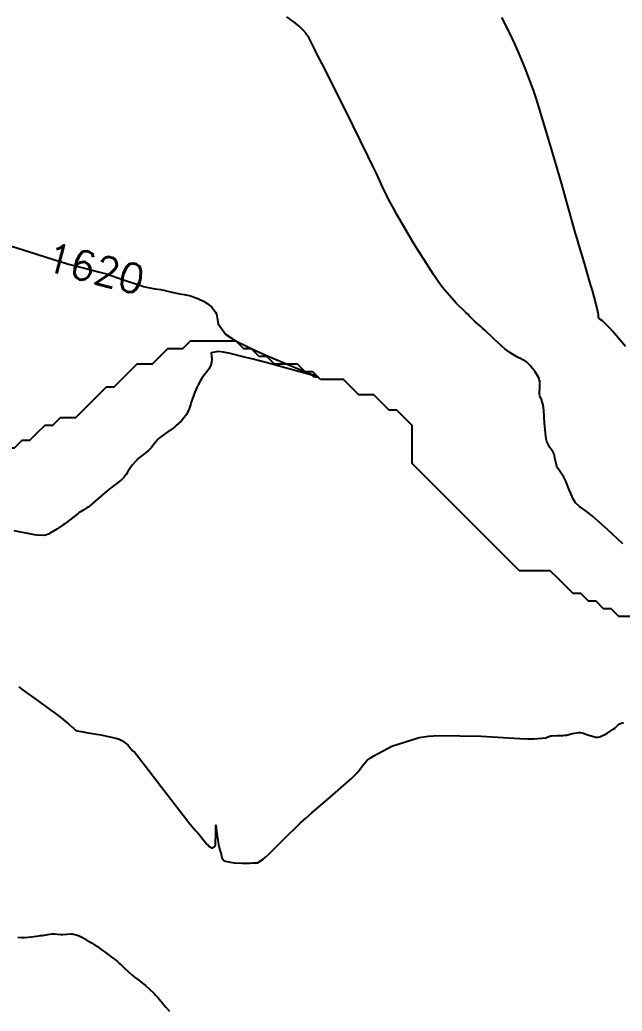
# Model space of a CAD drawing. Header units: metres. Extents: x 68 to 838477, y 94 to 1191015.
# Drawn here: x 837632.8 to 837711.5, y 1189033.9 to 1189163.4 of the extents above; entities that cross this region are included whole.
import ezdxf

# ---------------------------------------------------------------- set-up
doc = ezdxf.new("R2010")
doc.units = ezdxf.units.M
doc.header["$LTSCALE"] = 0.3
doc.layers.add('COTAS 10', color=1, linetype='Continuous')
doc.layers.add('DRENAJE', color=5, linetype='Continuous', lineweight=25)
doc.styles.get("Standard").update_dxf_attribs({"font": 'simplex.shx'})

msp = doc.modelspace()

# ---------------------------------------------------------------- linework, layer by layer
at = {"layer": 'COTAS 10'}
for points, elevation in [([(837711.56, 1189094.98), (837709.56, 1189096.82), (837707.57, 1189098.58), (837707.15, 1189098.93), (837706.78, 1189099.24), (837705.89, 1189099.85), (837705.37, 1189100.32), (837705.22, 1189100.53), (837705.09, 1189100.77), (837704.6, 1189101.93), (837704.12, 1189103.14), (837703.99, 1189103.41), (837703.86, 1189103.66), (837703.4, 1189104.35), (837703.02, 1189104.91), (837702.94, 1189105.09), (837702.87, 1189105.27), (837702.73, 1189105.97), (837702.58, 1189106.68), (837702.51, 1189106.85), (837702.43, 1189107.02), (837702.03, 1189107.57), (837701.64, 1189108.35), (837701.56, 1189108.68), (837701.49, 1189109.04), (837701.34, 1189110.73), (837701.23, 1189112.4), (837701.19, 1189112.76), (837701.14, 1189113.07), (837700.91, 1189113.81), (837700.72, 1189114.32), (837700.69, 1189114.48), (837700.68, 1189114.66), (837700.72, 1189115.41), (837700.7, 1189116.22), (837700.64, 1189116.44), (837700.57, 1189116.66), (837700.11, 1189117.45), (837699.58, 1189118.11), (837699.46, 1189118.26), (837699.34, 1189118.39), (837699.01, 1189118.72), (837698.65, 1189118.96), (837698.51, 1189119.03), (837698.36, 1189119.11), (837697.7, 1189119.41), (837696.79, 1189119.96), (837696.48, 1189120.19), (837696.16, 1189120.45), (837694.79, 1189121.68), (837693.51, 1189122.9), (837693.24, 1189123.15), (837693.01, 1189123.36), (837692.49, 1189123.82), (837692.23, 1189124.03), (837692.17, 1189124.08), (837692.11, 1189124.14), (837691.93, 1189124.33), (837691.5, 1189124.76), (837691.29, 1189124.97), (837691.04, 1189125.21), (837689.77, 1189126.41), (837688, 1189128.47), (837687.42, 1189129.26), (837686.81, 1189130.14), (837684.3, 1189134.13), (837682.04, 1189138), (837681.58, 1189138.81), (837681.19, 1189139.51), (837680.4, 1189141.12), (837679.42, 1189143.28), (837678.92, 1189144.33), (837678.31, 1189145.57), (837675.27, 1189151.7), (837672.27, 1189157.67), (837671.69, 1189158.82), (837671.22, 1189159.75), (837670.44, 1189161.3), (837670.3, 1189161.49), (837670.24, 1189161.56), (837670.17, 1189161.65), (837669.84, 1189162.05), (837669.26, 1189162.61), (837669.04, 1189162.8), (837668.79, 1189163), (837667.66, 1189163.83)], 1630), ([(837711.88, 1189120.76), (837710.26, 1189122.71), (837709.92, 1189123.1), (837709.61, 1189123.43), (837708.88, 1189124.11), (837708.53, 1189124.34), (837708.47, 1189124.39), (837708.42, 1189124.44), (837708.38, 1189124.58), (837708.36, 1189124.93), (837708.33, 1189125.11), (837708.28, 1189125.33), (837708.02, 1189126.43), (837707.59, 1189128.05), (837707.43, 1189128.6), (837707.26, 1189129.18), (837706.53, 1189131.65), (837705.77, 1189134.22), (837705.57, 1189134.87), (837705.39, 1189135.5), (837704.08, 1189140.2), (837703.8, 1189141.18), (837703.49, 1189142.27), (837702.08, 1189147.14), (837700.59, 1189152.08), (837700.22, 1189153.21), (837699.88, 1189154.25), (837698.81, 1189157.14), (837697.94, 1189159.21), (837697.71, 1189159.71), (837697.5, 1189160.2), (837696.81, 1189161.71), (837695.75, 1189163.75)], 1640), ([(837631.7, 1189133.88), (837634.06, 1189133.12), (837637.17, 1189132.12), (837638.32, 1189131.77), (837639.32, 1189131.47), (837641.59, 1189130.88), (837643.08, 1189130.53), (837643.57, 1189130.39), (837644.11, 1189130.23), (837646.33, 1189129.47), (837648.46, 1189128.75), (837648.73, 1189128.66), (837648.93, 1189128.6), (837649.34, 1189128.49), (837650.41, 1189128.27), (837651.17, 1189128.18), (837651.39, 1189128.15), (837651.61, 1189128.1), (837652.45, 1189127.91), (837653.26, 1189127.71), (837653.46, 1189127.67), (837653.65, 1189127.63), (837654.27, 1189127.53), (837654.89, 1189127.42), (837655.08, 1189127.36), (837655.1, 1189127.36), (837655.28, 1189127.3), (837656.06, 1189127.01), (837656.86, 1189126.63), (837657.06, 1189126.51), (837657.25, 1189126.39), (837657.88, 1189125.91), (837658.36, 1189125.26), (837658.46, 1189125.03), (837658.54, 1189124.78), (837658.71, 1189123.71), (837659.7, 1189122.34), (837660.3, 1189121.91), (837661.05, 1189121.46), (837663.56, 1189120.25), (837664.91, 1189119.61), (837666.28, 1189119.04), (837668.77, 1189118.01), (837669.5, 1189117.7), (837670.1, 1189117.46), (837671.05, 1189117.07), (837671.08, 1189117.07), (837671.08, 1189117.07), (837671.13, 1189117.1), (837671.14, 1189117.1), (837671.14, 1189117.1), (837671.16, 1189117.1), (837671.17, 1189117.09), (837671.17, 1189117.09), (837671.17, 1189117.08), (837671.19, 1189117.08), (837671.22, 1189117.07), (837671.23, 1189117.07), (837671.25, 1189117.07), (837671.34, 1189117.07), (837671.44, 1189117.04), (837671.47, 1189117.02), (837671.5, 1189117), (837671.6, 1189116.88), (837671.63, 1189116.77), (837671.62, 1189116.76), (837671.6, 1189116.75), (837671.46, 1189116.76), (837671.29, 1189116.8), (837671.26, 1189116.8), (837671.23, 1189116.81), (837671.18, 1189116.81), (837671.16, 1189116.81), (837671.15, 1189116.81), (837671.14, 1189116.82), (837671.1, 1189116.86), (837671.06, 1189116.91), (837671.06, 1189116.92), (837671.05, 1189116.92), (837671.04, 1189116.94), (837671.03, 1189116.95), (837671, 1189116.96), (837671, 1189116.96), (837670.94, 1189116.99), (837669.86, 1189117.29), (837669.21, 1189117.47), (837668.41, 1189117.7), (837666.07, 1189118.34), (837664.25, 1189118.84), (837663.26, 1189119.08), (837662.33, 1189119.32), (837660.11, 1189119.87), (837659.33, 1189120.02), (837658.71, 1189120.11), (837657.78, 1189119.94), (837657.84, 1189119.41), (837657.85, 1189119.27), (837657.85, 1189119.13), (837657.82, 1189118.66), (837657.69, 1189118.2), (837657.63, 1189118.07), (837657.56, 1189117.94), (837657.22, 1189117.46), (837656.84, 1189116.98), (837656.75, 1189116.85), (837656.66, 1189116.73), (837656.38, 1189116.29), (837656.1, 1189115.76), (837656.02, 1189115.58), (837655.93, 1189115.38), (837655.58, 1189114.55), (837655.26, 1189113.68), (837655.18, 1189113.46), (837655.11, 1189113.26), (837654.9, 1189112.61), (837654.65, 1189112.02), (837654.54, 1189111.85), (837654.43, 1189111.68), (837653.9, 1189111.04), (837653.23, 1189110.41), (837653.02, 1189110.25), (837652.81, 1189110.08), (837651.99, 1189109.51), (837651.21, 1189108.95), (837651.03, 1189108.8), (837650.87, 1189108.64), (837650.4, 1189108.08), (837649.96, 1189107.52), (837649.81, 1189107.36), (837649.65, 1189107.21), (837648.96, 1189106.66), (837648.27, 1189106.1), (837648.1, 1189105.95), (837647.94, 1189105.79), (837647.46, 1189105.23), (837647.08, 1189104.7), (837646.99, 1189104.57), (837646.92, 1189104.44), (837646.68, 1189104.04), (837646.36, 1189103.62), (837646.23, 1189103.49), (837646.07, 1189103.35), (837645.35, 1189102.78), (837644.62, 1189102.23), (837644.46, 1189102.11), (837644.32, 1189102), (837643.95, 1189101.69), (837643.59, 1189101.36), (837643.45, 1189101.24), (837643.3, 1189101.1), (837642.6, 1189100.5), (837641.88, 1189099.91), (837641.71, 1189099.78), (837641.56, 1189099.67), (837641.13, 1189099.4), (837640.71, 1189099.14), (837640.56, 1189099.04), (837640.39, 1189098.92), (837639.69, 1189098.37), (837638.89, 1189097.75), (837638.66, 1189097.59), (837638.44, 1189097.43), (837637.63, 1189096.88), (837636.88, 1189096.43), (837636.7, 1189096.34), (837636.53, 1189096.25), (837636, 1189096.06), (837635.11, 1189096.08), (837634.72, 1189096.14), (837634.26, 1189096.22), (837632.05, 1189096.67)], 1620), ([(837632.68, 1189076.27), (837633.11, 1189075.93), (837635.21, 1189074.4), (837637.33, 1189072.87), (837637.79, 1189072.52), (837638.19, 1189072.22), (837639.18, 1189071.42), (837639.69, 1189070.96), (837639.79, 1189070.87), (837639.87, 1189070.8), (837640.03, 1189070.66), (837640.07, 1189070.63), (837640.08, 1189070.62), (837640.1, 1189070.61), (837640.15, 1189070.59), (837640.21, 1189070.56), (837640.22, 1189070.56), (837640.24, 1189070.55), (837640.3, 1189070.54), (837640.81, 1189070.45), (837641.1, 1189070.4), (837641.47, 1189070.33), (837643.36, 1189070.02), (837645.33, 1189069.58), (837645.75, 1189069.44), (837646.11, 1189069.29), (837646.92, 1189068.7), (837647.29, 1189068.19), (837647.37, 1189068.09), (837647.44, 1189068.01), (837647.57, 1189067.89), (837647.63, 1189067.89), (837647.65, 1189067.88), (837647.66, 1189067.88), (837647.71, 1189067.85), (837648.33, 1189067.04), (837648.72, 1189066.54), (837649.19, 1189065.93), (837651.64, 1189062.73), (837654.11, 1189059.51), (837654.6, 1189058.89), (837655, 1189058.38), (837655.74, 1189057.5), (837655.99, 1189057.25), (837656.09, 1189057.13), (837656.2, 1189057), (837656.69, 1189056.36), (837657.23, 1189055.72), (837657.37, 1189055.58), (837657.5, 1189055.47), (837657.95, 1189055.2), (837658.27, 1189055.41), (837658.33, 1189055.59), (837658.37, 1189055.82), (837658.41, 1189057.1), (837658.39, 1189058.14), (837658.4, 1189058.22), (837658.41, 1189058.21), (837658.5, 1189057.42), (837658.65, 1189056.21), (837658.69, 1189055.93), (837658.73, 1189055.67), (837658.91, 1189054.96), (837659.07, 1189054.45), (837659.1, 1189054.32), (837659.13, 1189054.21), (837659.21, 1189053.83), (837659.48, 1189053.55), (837659.64, 1189053.49), (837659.82, 1189053.44), (837660.79, 1189053.3), (837661.82, 1189053.24), (837662.05, 1189053.23), (837662.26, 1189053.23), (837662.82, 1189053.24), (837663.22, 1189053.27), (837663.33, 1189053.27), (837663.44, 1189053.28), (837663.83, 1189053.3), (837664.57, 1189053.75), (837664.9, 1189054.03), (837665.28, 1189054.38), (837667.12, 1189056.2), (837669.45, 1189058.49), (837670.15, 1189059.13), (837670.87, 1189059.78), (837673.67, 1189062.19), (837676.05, 1189064.26), (837676.51, 1189064.7), (837676.89, 1189065.08), (837677.53, 1189065.98), (837678.18, 1189066.7), (837678.55, 1189066.97), (837679.01, 1189067.26), (837681.39, 1189068.55), (837684.96, 1189069.65), (837686.18, 1189069.82), (837687.49, 1189069.93), (837693.05, 1189069.85), (837698.11, 1189069.53), (837699.12, 1189069.5), (837699.95, 1189069.48), (837701.5, 1189069.62), (837701.99, 1189069.84), (837702.15, 1189069.88), (837702.31, 1189069.9), (837703, 1189069.91), (837703.76, 1189069.92), (837703.98, 1189069.95), (837704.19, 1189069.98), (837704.98, 1189070.2), (837705.8, 1189070.33), (837706.03, 1189070.32), (837706.26, 1189070.28), (837707.12, 1189069.96), (837708.02, 1189069.71), (837708.27, 1189069.72), (837708.53, 1189069.76), (837709.48, 1189070.19), (837710.31, 1189070.76), (837710.49, 1189070.9), (837710.65, 1189071.03), (837711.04, 1189071.39), (837711.45, 1189071.57), (837711.62, 1189071.58)], 1630), ([(837632.53, 1189043.57), (837633.03, 1189043.52), (837633.21, 1189043.52), (837633.42, 1189043.53), (837634.32, 1189043.61), (837635.28, 1189043.73), (837635.51, 1189043.77), (837635.74, 1189043.8), (837636.45, 1189043.92), (837637.03, 1189044), (837637.18, 1189044.01), (837637.31, 1189044.01), (837637.73, 1189043.97), (837638.14, 1189043.92), (837638.27, 1189043.92), (837638.4, 1189043.92), (837638.95, 1189043.96), (837639.49, 1189043.99), (837639.62, 1189043.99), (837639.75, 1189043.98), (837640.17, 1189043.88), (837640.54, 1189043.74), (837640.63, 1189043.7), (837640.73, 1189043.66), (837641.06, 1189043.49), (837641.38, 1189043.3), (837641.46, 1189043.25), (837641.55, 1189043.2), (837642.14, 1189042.82), (837642.22, 1189042.78), (837642.29, 1189042.73), (837642.54, 1189042.59), (837642.79, 1189042.44), (837642.86, 1189042.4), (837642.94, 1189042.35), (837643.21, 1189042.15), (837643.55, 1189041.88), (837643.67, 1189041.79), (837643.8, 1189041.7), (837644.35, 1189041.3), (837644.91, 1189040.89), (837645.04, 1189040.79), (837645.16, 1189040.69), (837645.54, 1189040.39), (837645.82, 1189040.15), (837645.89, 1189040.09), (837645.94, 1189040.04), (837646.09, 1189039.9), (837646.28, 1189039.7), (837646.37, 1189039.62), (837646.46, 1189039.53), (837646.93, 1189039.09), (837647.48, 1189038.61), (837647.63, 1189038.48), (837647.78, 1189038.36), (837648.32, 1189037.95), (837648.85, 1189037.53), (837649, 1189037.41), (837649.15, 1189037.28), (837649.71, 1189036.78), (837650.24, 1189036.29), (837650.37, 1189036.16), (837650.49, 1189036.04), (837650.87, 1189035.63), (837651.23, 1189035.22), (837651.33, 1189035.09), (837651.44, 1189034.96), (837651.86, 1189034.44), (837652.33, 1189033.9)], 1640)]:
    msp.add_lwpolyline(points, dxfattribs=dict(at, elevation=elevation))
at = {"layer": 'DRENAJE'}
for points in [[(837672.06, 1189116.45, 0), (837671.06, 1189117.45, 0), (837670.06, 1189117.45, 0), (837669.06, 1189118.45, 0), (837666.06, 1189118.45, 0), (837665.06, 1189119.45, 0), (837664.06, 1189119.45, 0), (837663.06, 1189120.45, 0), (837662.06, 1189120.45, 0), (837661.06, 1189121.45, 0), (837655.06, 1189121.45, 0), (837654.06, 1189120.45, 0), (837652.06, 1189120.45, 0)], [(837652.06, 1189120.45, 0), (837651.06, 1189119.45, 0), (837650.06, 1189118.45, 0), (837648.07, 1189118.45, 0), (837647.07, 1189117.45, 0), (837646.07, 1189116.45, 0), (837645.07, 1189115.45, 0), (837644.07, 1189115.45, 0), (837643.07, 1189114.45, 0), (837641.07, 1189112.45, 0), (837640.07, 1189111.45, 0), (837638.07, 1189111.45, 0), (837637.07, 1189110.45, 0), (837636.07, 1189110.45, 0), (837635.07, 1189109.45, 0), (837634.07, 1189108.45, 0), (837633.07, 1189108.45, 0), (837632.07, 1189107.45, 0), (837630.07, 1189107.45, 0)], [(837713.04, 1189085.46, 0), (837711.04, 1189085.46, 0), (837710.04, 1189086.46, 0), (837709.04, 1189086.46, 0), (837708.05, 1189087.46, 0), (837707.05, 1189087.46, 0), (837706.05, 1189088.46, 0), (837705.05, 1189088.46, 0), (837704.05, 1189089.46, 0), (837703.05, 1189090.46, 0), (837702.05, 1189091.46, 0), (837698.05, 1189091.46, 0), (837697.05, 1189092.46, 0), (837696.05, 1189093.46, 0), (837695.05, 1189094.46, 0), (837694.05, 1189095.46, 0), (837693.05, 1189096.46, 0), (837692.05, 1189097.46, 0), (837691.05, 1189098.46, 0), (837690.05, 1189099.46, 0), (837689.05, 1189100.46, 0), (837686.05, 1189103.45, 0), (837685.05, 1189104.45, 0), (837684.05, 1189105.45, 0), (837684.05, 1189110.45, 0), (837682.05, 1189112.45, 0), (837681.05, 1189112.45, 0), (837680.05, 1189113.45, 0), (837679.05, 1189114.45, 0), (837677.06, 1189114.45, 0), (837676.06, 1189115.45, 0), (837675.06, 1189116.45, 0), (837672.06, 1189116.45, 0)]]:
    msp.add_polyline3d(points, dxfattribs=at)

# ---------------------------------------------------------------- texts
at = {"layer": 'COTAS 10', "insert": (837635.86, 1189130.75, 1620), "char_height": 3.8, "attachment_point": 7, "rotation": 345.4512}
msp.add_mtext('1620', dxfattribs=at)

doc.saveas('drawing.dxf')
